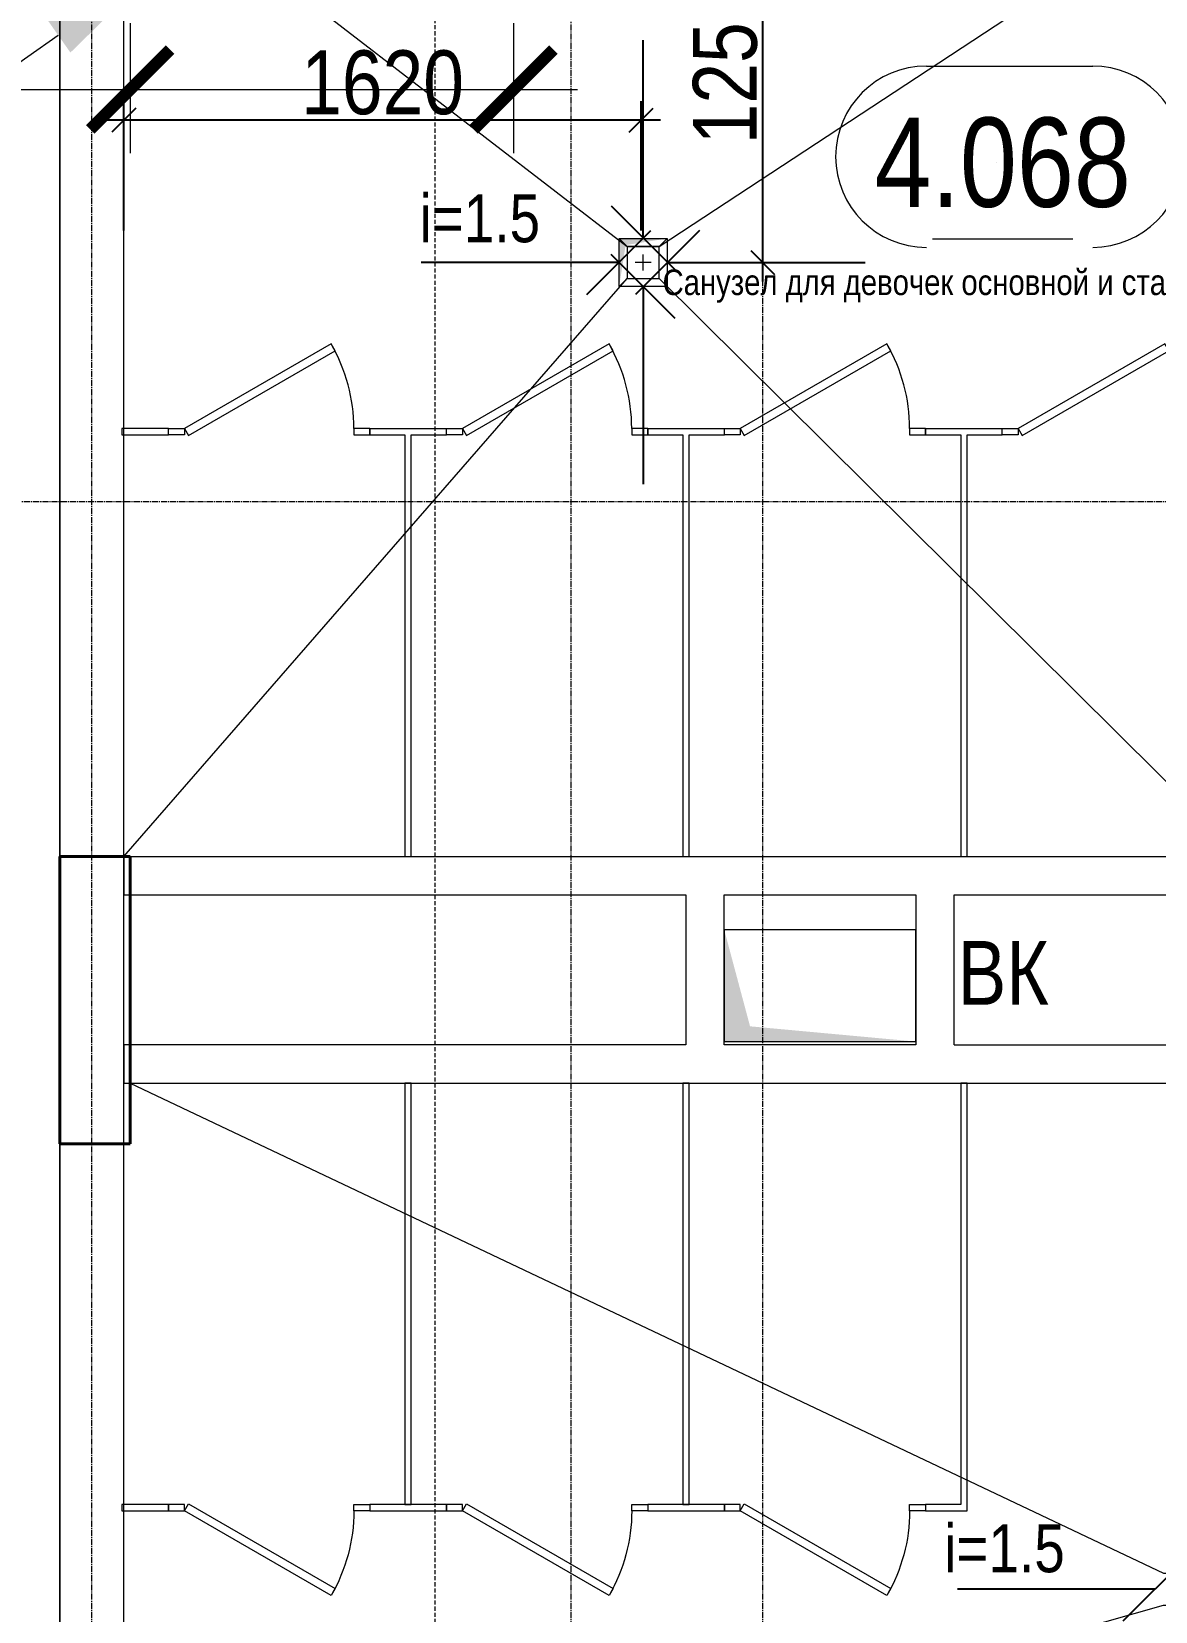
# Model space of a CAD drawing. Header units: millimetres. Extents: x -65509 to 912790, y 446 to 713294.
# Drawn here: x 483912 to 487430, y 521408 to 526356 of the extents above; entities that cross this region are included whole.
import ezdxf
from ezdxf import colors
from ezdxf.entities.mleader import LeaderData, LeaderLine
from ezdxf.enums import TextEntityAlignment as Align
from ezdxf.math import Vec2, Vec3

# ---------------------------------------------------------------- set-up
doc = ezdxf.new("R2010")
doc.units = ezdxf.units.MM
for name, pattern in [('CENTER2', [28.575, 19.05, -3.175, 3.175, -3.175]), ('DASHED', [19.05, 12.7, -6.35]), ('HIDDEN2', [4.7625, 3.175, -1.5875])]:
    doc.linetypes.add(name, pattern=pattern)
doc.layers.get('Defpoints').update_dxf_attribs({"color": 250})
for name, color, linetype, lineweight in [('АР_Area', 250, 'Continuous', 5), ('АР_Колонны', 250, 'Continuous', 30), ('АР_Размеры обшивки', 250, 'Continuous', 5), ('АР_Разрезы марка', 7, 'Continuous', 13), ('АР_Стены ГКЛ', 250, 'Continuous', 15), ('АР_Стены ЖБ', 250, 'Continuous', 35), ('АР_Стены кирпич', 250, 'Continuous', 20), ('АР_Стены ПЕНОблок', 250, 'Continuous', 20), ('АР_Утеплитель', 250, 'Continuous', 0), ('ВК_Шахты', 250, 'Continuous', 9), ('Двери кабины', 250, 'Continuous', 0), ('КМ_Фахверки', 250, 'Continuous', 25), ('Размеры зашивки ГКЛ', 250, 'Continuous', 0), ('РД_Оси_100', 250, 'Continuous', 0), ('РД_Разуклонка к трапам', 124, 'Continuous', 0)]:
    doc.layers.add(name, color=color, linetype=linetype, lineweight=lineweight)
doc.styles.add('style1', font='ARIALN.TTF')
doc.dimstyles.new('Dim200_ареал', dxfattribs={"dimscale": 100, "dimtxt": 5, "dimasz": 2.5, "dimexe": 2, "dimexo": 2, "dimgap": 1, "dimtad": 1, "dimzin": 12, "dimdsep": 46, "dimtxsty": 'style1', "dimblk": 'ARCHTICK', "dimcen": 3, "dimdle": 2, "dimclrd": 256, "dimclre": 256, "dimaunit": 1, "dimadec": 0, "dimazin": 3, "dimtfac": 1, "dimtmove": 1, "dimatfit": 3, "dimldrblk": 'OPEN30', "dimfxl": 5, "dimfxlon": 1, "dimtolj": 1, "dimtzin": 0, "dimlwd": 9, "dimlwe": 9, "dimarcsym": 0})
doc.dimstyles.new('scale_100', dxfattribs={"dimtxt": 250, "dimasz": 125, "dimexe": 60, "dimexo": 100, "dimgap": 30, "dimtad": 1, "dimdec": 0, "dimdsep": 46, "dimtxsty": 'style1', "dimblk": 'OBLIQUE', "dimcen": 150, "dimdle": 60, "dimclrd": 256, "dimclre": 256, "dimclrt": 256, "dimadec": 0, "dimazin": 0, "dimtfac": 1, "dimtdec": 0, "dimtmove": 1, "dimatfit": 3, "dimldrblk": 'OBLIQUE', "dimfxl": 1, "dimtolj": 1, "dimtzin": 0, "dimarcsym": 0})
doc.dimstyles.new('scale_50', dxfattribs={"dimtxt": 150, "dimasz": 75, "dimexe": 60, "dimexo": 100, "dimgap": 15, "dimtad": 1, "dimdec": 0, "dimdsep": 46, "dimtxsty": 'style1', "dimblk": 'OBLIQUE', "dimblk1": 'ARCHTICK', "dimblk2": 'OBLIQUE', "dimcen": 75, "dimdle": 60, "dimclrd": 256, "dimclre": 256, "dimclrt": 256, "dimadec": 0, "dimazin": 0, "dimtfac": 1, "dimtdec": 0, "dimtmove": 1, "dimatfit": 3, "dimldrblk": 'OBLIQUE', "dimfxl": 1, "dimtolj": 1, "dimtzin": 0, "dimarcsym": 0})

# ---------------------------------------------------------------- blocks, each defined once
blk = doc.blocks.new('otv')
at = {"linetype": 'Continuous'}
blk.add_lwpolyline([(0, -1), (0, 0), (1, 0), (1, -1)], close=True, dxfattribs=at)
blk.add_solid([(0, -1), (0, 0), (0.1346, -0.1366), (1, 0)], dxfattribs=at)
blk = doc.blocks.new('СОШ_2200_АР_ОСИ_М100_28.05.24')
at = {"layer": 'РД_Оси_100', "linetype": 'CENTER2'}
for p, q in [((94500, -6155), (94500, 139938.679)), ((96000, -6155), (96000, 139938.679)), ((119910, 18600), (94200, 18600))]:
    blk.add_line(p, q, dxfattribs=at)
blk.add_lwpolyline([(96600, -6155), (96600, 139938.679)], dxfattribs=at)
blk = doc.blocks.new('_Oblique')
at = {"color": 0, "linetype": 'ByBlock', "lineweight": -2}
blk.add_line((-0.5, -0.5), (0.5, 0.5), dxfattribs=at)
blk = doc.blocks.new('A$Cd7e03b91')
at = {"layer": 'РД_Разуклонка к трапам', "lineweight": 0}
for p, q in [((-100, 100), (-150, 150)), ((100, 100), (150, 150)), ((-50, 0), (50, 0)), ((0, -50), (0, 50)), ((-100, -100), (-150, -150)), ((100, -100), (150, -150))]:
    blk.add_line(p, q, dxfattribs=at)
blk.add_lwpolyline([(-100, 100), (100, 100), (100, -100), (-100, -100), (-100, 100)], dxfattribs=at)
blk.add_lwpolyline([(-100, 100), (100, 100), (100, -100), (-100, -100), (-100, 100)], dxfattribs=at)
blk = doc.blocks.new('*D835')
at = {"layer": 'Defpoints', "color": 0, "lineweight": 25, "ltscale": 2, "transparency": 16777216}
for p in [(485826.7, 526883.3), (486200.9, 526883.3), (485826.7, 525633.3)]:
    blk.add_point(p, dxfattribs=at)
at = {"layer": 'РД_Разуклонка к трапам', "lineweight": -2, "ltscale": 2, "transparency": 16777216}
for p, q in [((486200.9, 525573.3), (486200.9, 526943.3)), ((485926.7, 526883.3), (486260.9, 526883.3)), ((485926.7, 525633.3), (486260.9, 525633.3))]:
    blk.add_line(p, q, dxfattribs=at)
at = {"layer": 'РД_Разуклонка к трапам', "lineweight": -2, "ltscale": 2, "transparency": 16777216, "xscale": 75, "yscale": 75, "zscale": 75}
for p, rotation in [((486200.9, 526883.3), 90), ((486200.9, 525633.3), 270)]:
    blk.add_blockref('_Oblique', p, dxfattribs=dict(at, rotation=rotation))
at = {"layer": 'РД_Разуклонка к трапам', "ltscale": 2, "transparency": 16777216, "insert": (486083.8, 526258.3), "char_height": 200, "attachment_point": 5, "rotation": 90, "style": 'style1'}
blk.add_mtext('\\A1;1250', dxfattribs=at)
blk = doc.blocks.new('_ArchTick')
at = {"color": 0, "linetype": 'ByBlock', "const_width": 0.15}
blk.add_lwpolyline([(-0.5, -0.5), (0.5, 0.5)], dxfattribs=at)
blk = doc.blocks.new('*D802')
at = {"layer": 'Defpoints', "color": 0, "lineweight": 25, "ltscale": 2, "transparency": 16777216}
for p in [(484200.9, 526079.1), (484200.9, 525633.3), (485820.7, 525633.3)]:
    blk.add_point(p, dxfattribs=at)
at = {"layer": 'РД_Разуклонка к трапам', "lineweight": -2, "ltscale": 2, "transparency": 16777216}
for p, q in [((484200.9, 525733.3), (484200.9, 526139.1)), ((485820.7, 525733.3), (485820.7, 526139.1)), ((485880.7, 526079.1), (484140.9, 526079.1))]:
    blk.add_line(p, q, dxfattribs=at)
at = {"layer": 'РД_Разуклонка к трапам', "lineweight": -2, "ltscale": 2, "transparency": 16777216, "xscale": 75, "yscale": 75, "zscale": 75, "rotation": 180}
blk.add_blockref('_Oblique', (484200.9, 526079.1), dxfattribs=at)
at = {"layer": 'РД_Разуклонка к трапам', "lineweight": -2, "ltscale": 2, "transparency": 16777216, "xscale": 75, "yscale": 75, "zscale": 75}
blk.add_blockref('_Oblique', (485820.7, 526079.1), dxfattribs=at)
at = {"layer": 'РД_Разуклонка к трапам', "ltscale": 2, "transparency": 16777216, "insert": (485010.8, 526196.2), "char_height": 200, "attachment_point": 5, "style": 'style1'}
blk.add_mtext('\\A1;1620', dxfattribs=at)
blk = doc.blocks.new('*D746')
at = {"layer": 'Defpoints', "color": 0, "lineweight": 25, "transparency": 16777216}
for p in [(484220.9, 526583.3), (485420.9, 526583.3), (485420.9, 526175.3)]:
    blk.add_point(p, dxfattribs=at)
at = {"layer": 'АР_Размеры обшивки', "lineweight": 9, "transparency": 16777216}
for p, q in [((484220.9, 526383.3), (484220.9, 525975.3)), ((485420.9, 526383.3), (485420.9, 525975.3)), ((481714.6, 526175.3), (484220.9, 526175.3)), ((484020.9, 526175.3), (485620.9, 526175.3))]:
    blk.add_line(p, q, dxfattribs=at)
at = {"layer": 'АР_Размеры обшивки', "lineweight": 9, "transparency": 16777216, "xscale": 250, "yscale": 250, "zscale": 250, "rotation": 180}
blk.add_blockref('_ArchTick', (484220.9, 526175.3), dxfattribs=at)
at = {"layer": 'АР_Размеры обшивки', "lineweight": 9, "transparency": 16777216, "xscale": 250, "yscale": 250, "zscale": 250}
blk.add_blockref('_ArchTick', (485420.9, 526175.3), dxfattribs=at)
at = {"layer": 'АР_Размеры обшивки', "color": 0, "transparency": 16777216, "insert": (482406.9, 526530.6), "char_height": 500, "attachment_point": 5, "style": 'style1'}
blk.add_mtext('\\A1;1200', dxfattribs=at)
blk = doc.blocks.new('_Open30')
at = {"color": 0, "linetype": 'ByBlock', "lineweight": -2}
for p, q in [((-1, 0.268), (0, 0)), ((0, 0), (-1, -0.268)), ((0, 0), (-1, 0))]:
    blk.add_line(p, q, dxfattribs=at)
blk = doc.blocks.new('MOK-МаркаПом_овал_ареал')
for p, q in [((-2.986, 3.764), (3.522, 3.764)), ((-2.75, -3), (2.75, -3))]:
    blk.add_line(p, q)
for centre, radius, start, end in [((-2.986, 0.215), 3.55, 90, 270), ((3.522, 0.215), 3.55, 270, 90), ((-7.411, 0), 7.161, 0, 0.00095)]:
    blk.add_arc(centre, radius, start, end)
at = {"color": 0, "style": 'style1'}
blk.add_attdef('АР-ПОМЕЩЕНИЕ:НОМЕР', text='', height=3, dxfattribs=at).set_placement((0.261, 0), align=Align.MIDDLE)

msp = doc.modelspace()

# ---------------------------------------------------------------- linework, layer by layer
at = {"layer": 'АР_Колонны', "linetype": 'HIDDEN2', "lineweight": 25}
for p, q in [((484000.882, 523773.318), (484220.882, 523773.318)), ((484000.882, 522873.318), (484000.882, 523773.318)), ((484220.882, 523773.318), (484220.882, 522873.318)), ((484220.882, 522873.318), (484000.882, 522873.318))]:
    msp.add_line(p, q, dxfattribs=at)
at = {"layer": 'АР_Колонны', "linetype": 'Continuous', "lineweight": 35}
for p, q in [((484220.882, 523773.318), (484000.882, 523773.318)), ((484000.882, 523773.318), (484000.882, 522873.318)), ((484220.882, 522873.318), (484220.882, 523773.318)), ((484000.882, 522873.318), (484220.882, 522873.318))]:
    msp.add_line(p, q, dxfattribs=at)
at = {"layer": 'АР_Разрезы марка', "linetype": 'DASHED', "lineweight": 0}
msp.add_lwpolyline([(487187.962, 644536.098), (487187.962, 606919.885), (485174.99, 606919.885), (485174.99, 504313.634)], dxfattribs=at)
at = {"layer": 'АР_Стены ГКЛ', "linetype": 'Continuous', "lineweight": 15}
for p, q in [((484340.882, 525113.318), (484194.906, 525113.318)), ((484194.906, 525113.318), (484194.906, 525093.318)), ((484194.906, 525093.318), (484340.882, 525093.318)), ((484340.882, 525093.318), (484340.882, 525113.318)), ((484970.882, 525113.318), (485210.882, 525113.318)), ((484970.882, 525113.318), (484970.882, 525093.318)), ((484970.882, 525093.318), (485080.882, 525093.318)), ((485080.882, 525093.318), (485080.882, 523773.318)), ((485100.882, 523773.318), (485100.882, 525093.318)), ((485100.882, 525093.318), (485210.882, 525093.318)), ((485210.882, 525093.318), (485210.882, 525113.318)), ((485840.882, 525113.318), (486080.882, 525113.318)), ((485840.882, 525113.318), (485840.882, 525093.318)), ((485840.882, 525093.318), (485950.882, 525093.318)), ((485950.882, 525093.318), (485950.882, 523773.318)), ((485970.882, 523773.318), (485970.882, 525093.318)), ((485970.882, 525093.318), (486080.882, 525093.318)), ((486080.882, 525093.318), (486080.882, 525113.318)), ((486710.882, 525113.318), (486950.882, 525113.318)), ((486710.882, 525113.318), (486710.882, 525093.318)), ((486710.882, 525093.318), (486820.882, 525093.318)), ((486820.882, 525093.318), (486820.882, 523773.318)), ((486840.882, 523773.318), (486840.882, 525093.318)), ((486840.882, 525093.318), (486950.882, 525093.318)), ((486950.882, 525093.318), (486950.882, 525113.318)), ((485080.882, 523773.318), (485100.882, 523773.318)), ((485950.882, 523773.318), (485970.882, 523773.318)), ((486820.882, 523773.318), (486840.882, 523773.318)), ((485100.882, 523063.318), (485080.882, 523063.318)), ((485080.882, 523063.318), (485080.882, 521743.318)), ((485100.882, 521743.318), (485100.882, 523063.318)), ((485970.882, 523063.318), (485950.882, 523063.318)), ((485950.882, 523063.318), (485950.882, 521743.318)), ((485970.882, 521743.318), (485970.882, 523063.318)), ((486840.882, 523063.318), (486820.882, 523063.318)), ((486820.882, 523063.318), (486820.882, 521743.318)), ((486840.882, 521723.318), (486840.882, 523063.318)), ((484194.906, 521743.318), (484194.906, 521723.318)), ((484340.882, 521743.318), (484194.906, 521743.318)), ((484194.906, 521723.318), (484340.882, 521723.318)), ((484340.882, 521723.318), (484340.882, 521743.318)), ((484970.882, 521743.318), (484970.882, 521723.318)), ((485210.882, 521743.318), (484970.882, 521743.318)), ((484970.882, 521723.318), (485210.882, 521723.318)), ((485080.882, 521743.318), (485100.882, 521743.318)), ((485210.882, 521723.318), (485210.882, 521743.318)), ((485840.882, 521743.318), (485840.882, 521723.318)), ((486080.882, 521743.318), (485840.882, 521743.318)), ((485840.882, 521723.318), (486080.882, 521723.318)), ((485950.882, 521743.318), (485970.882, 521743.318)), ((486080.882, 521723.318), (486080.882, 521743.318)), ((486710.882, 521743.318), (486710.882, 521723.318)), ((486820.882, 521743.318), (486710.882, 521743.318)), ((486710.882, 521723.318), (486840.882, 521723.318))]:
    msp.add_line(p, q, dxfattribs=at)
at = {"layer": 'АР_Стены ЖБ', "linetype": 'Continuous', "lineweight": 40}
for p, q in [((484220.882, 523773.318), (484000.882, 523773.318)), ((484000.882, 523773.318), (484000.882, 522873.318)), ((484220.882, 522873.318), (484220.882, 523773.318)), ((484000.882, 522873.318), (484220.882, 522873.318))]:
    msp.add_line(p, q, dxfattribs=at)
at = {"layer": 'АР_Стены кирпич', "linetype": 'Continuous', "lineweight": 20}
for p, q in [((484200.882, 523773.318), (488180.882, 523773.318)), ((484200.882, 523773.318), (484200.882, 523653.318)), ((484200.882, 523653.318), (485960.591, 523653.318)), ((485960.591, 523653.318), (485960.591, 523183.318)), ((486080.591, 523653.318), (486680.369, 523653.318)), ((486080.591, 523183.318), (486080.591, 523653.318)), ((486680.369, 523653.318), (486680.369, 523183.318)), ((486800.369, 523653.318), (489480.882, 523653.318)), ((486800.369, 523183.318), (486800.369, 523653.318)), ((485960.591, 523183.318), (484200.882, 523183.318)), ((484200.882, 523183.318), (484200.882, 523063.318)), ((486680.369, 523183.318), (486080.591, 523183.318)), ((486800.369, 523183.318), (488760.882, 523183.318)), ((484200.882, 523063.318), (488390.883, 523063.318))]:
    msp.add_line(p, q, dxfattribs=at)
at = {"layer": 'АР_Стены ПЕНОблок', "linetype": 'Continuous', "lineweight": 20}
for p, q in [((484000.882, 527683.318), (484000.882, 520383.318)), ((484200.882, 520383.318), (484200.882, 527683.318))]:
    msp.add_line(p, q, dxfattribs=at)
at = {"layer": 'АР_Утеплитель', "linetype": 'Continuous', "lineweight": 0}
msp.add_line((484000.882, 520383.318), (484000.882, 527683.318), dxfattribs=at)
at = {"layer": 'Двери кабины', "linetype": 'Continuous', "lineweight": 0}
for points in [[(484390.882, 525113.318), (484403.382, 525091.667), (484862.375, 525356.668), (484849.875, 525378.318)], [(485260.882, 525113.318), (485273.382, 525091.668), (485732.375, 525356.668), (485719.875, 525378.318)], [(486130.882, 525113.318), (486143.382, 525091.668), (486602.375, 525356.668), (486589.875, 525378.318)], [(487000.882, 525113.318), (487013.382, 525091.668), (487472.375, 525356.668), (487459.875, 525378.318)], [(484390.882, 525093.318), (484340.882, 525093.318), (484340.882, 525113.318), (484390.882, 525113.318)], [(484920.882, 525093.318), (484970.882, 525093.318), (484970.882, 525113.318), (484920.882, 525113.318)], [(485260.882, 525093.318), (485210.882, 525093.318), (485210.882, 525113.318), (485260.882, 525113.318)], [(485790.882, 525093.318), (485840.882, 525093.318), (485840.882, 525113.318), (485790.882, 525113.318)], [(486130.882, 525093.318), (486080.882, 525093.318), (486080.882, 525113.318), (486130.882, 525113.318)], [(486660.882, 525093.318), (486710.882, 525093.318), (486710.882, 525113.318), (486660.882, 525113.318)], [(487000.882, 525093.318), (486950.882, 525093.318), (486950.882, 525113.318), (487000.882, 525113.318)], [(484390.882, 521743.318), (484340.882, 521743.318), (484340.882, 521723.318), (484390.882, 521723.318)], [(484390.882, 521723.318), (484403.382, 521744.969), (484862.375, 521479.969), (484849.875, 521458.318)], [(484920.882, 521743.318), (484970.882, 521743.318), (484970.882, 521723.318), (484920.882, 521723.318)], [(485260.882, 521743.318), (485210.882, 521743.318), (485210.882, 521723.318), (485260.882, 521723.318)], [(485260.882, 521723.318), (485273.382, 521744.969), (485732.375, 521479.969), (485719.875, 521458.318)], [(485790.882, 521743.318), (485840.882, 521743.318), (485840.882, 521723.318), (485790.882, 521723.318)], [(486130.882, 521743.318), (486080.882, 521743.318), (486080.882, 521723.318), (486130.882, 521723.318)], [(486130.882, 521723.318), (486143.382, 521744.969), (486602.375, 521479.969), (486589.875, 521458.318)], [(486660.882, 521743.318), (486710.882, 521743.318), (486710.882, 521723.318), (486660.882, 521723.318)]]:
    msp.add_lwpolyline(points, close=True, dxfattribs=at)
for centre in [(484390.882, 525113.318), (485260.882, 525113.318), (486130.882, 525113.318)]:
    msp.add_arc(centre, 530, 0.000001, 30.000001, dxfattribs=at)
at = {"layer": 'Двери кабины', "linetype": 'Continuous', "lineweight": 0, "extrusion": (0, 0, -1)}
for centre in [(-484390.882, 521723.318), (-485260.882, 521723.318), (-486130.882, 521723.318)]:
    msp.add_arc(centre, 530, 180.000001, 210.000001, dxfattribs=at)
at = {"layer": 'КМ_Фахверки', "lineweight": 5}
msp.add_lwpolyline([(484000.882, 574858.318), (455400.882, 574858.318), (455400.882, 519883.318), (484000.882, 519883.318), (484000.882, 574858.318)], dxfattribs=at)
at = {"layer": 'РД_Разуклонка к трапам', "ltscale": 2}
for points in [[(484220.882, 526883.318), (485776.657, 525683.318), (485876.657, 525683.318), (487700.882, 526883.318)], [(484200.882, 523773.318), (485776.657, 525583.318), (485876.657, 525583.318), (487700.882, 523773.318)], [(484220.882, 523063.318), (487455.882, 521528.445), (487555.882, 521528.445), (488390.883, 523063.318)], [(484200.882, 520503.318), (487455.882, 521428.445), (487555.882, 521428.445), (488390.882, 520503.318)]]:
    msp.add_lwpolyline(points, dxfattribs=at)

# ---------------------------------------------------------------- block references
at = {"layer": 'АР_Area', "linetype": 'Continuous', "lineweight": 5}
ref = msp.add_blockref('MOK-МаркаПом_овал_ареал', (486952.26, 525947.524), dxfattribs=dict(at, xscale=80, yscale=80, zscale=80))
ref.add_attrib('АР-ПОМЕЩЕНИЕ:НОМЕР', '4.068', dxfattribs={"layer": '0', "color": 0, "height": 280, "style": 'style1'}).set_placement((486952.26, 525947.524), align=Align.MIDDLE)
ref.add_attrib('АР-ПОМЕЩЕНИЕ:НАИМЕНОВАНИЕ', 'Санузел для девочек основной и старшей школы', dxfattribs={"layer": 'Defpoints', "color": 2, "height": 80, "style": 'style1'}).set_placement((486944.728, 525562.41), align=Align.MIDDLE)
at = {"layer": 'ВК_Шахты', "xscale": 150, "yscale": 150}
msp.add_blockref('otv', (485751.657, 525708.319), dxfattribs=at)
at = {"layer": 'ВК_Шахты', "xscale": -600, "yscale": 350, "rotation": 180}
msp.add_blockref('otv', (486080.591, 523193.176), dxfattribs=at)
at = {"layer": 'РД_Оси_100'}
msp.add_blockref('СОШ_2200_АР_ОСИ_М100_28.05.24', (389600.882, 506283.318), dxfattribs=at)
at = {"layer": 'РД_Разуклонка к трапам', "ltscale": 2, "xscale": -0.5000000000000002, "yscale": 0.5000000000000002, "zscale": 0.5}
msp.add_blockref('A$Cd7e03b91', (485826.657, 525633.318), dxfattribs=at)

# ---------------------------------------------------------------- texts
at = {"layer": 'ВК_Шахты', "insert": (486953.882, 523408.318), "char_height": 200, "width": 500.00023, "attachment_point": 5, "style": 'style1'}
msp.add_mtext('ВК', dxfattribs=at)
at = {"layer": 'РД_Разуклонка к трапам', "ltscale": 2, "char_height": 150, "width": 2174.53625, "attachment_point": 2, "line_spacing_factor": 1.149209, "style": 'style1'}
for insert in [(485315.427, 525846.707), (486958.094, 521681.179)]:
    msp.add_mtext('i=1.5', dxfattribs=dict(at, insert=insert))

# ---------------------------------------------------------------- dimensions: what is measured, and where the dimension line sits
at = {"layer": 'АР_Размеры обшивки'}
dim = msp.add_linear_dim(base=(485420.882, 526175.318), p1=(484220.882, 526583.318), p2=(485420.882, 526583.318), dimstyle='Dim200_ареал', override={"dimdec": 0}, dxfattribs=at)
dim.commit()
dim.dimension.update_dxf_attribs({"geometry": '*D746', "text_midpoint": (482406.882, 526334.266), "dimtype": 160})
at = {"layer": 'РД_Разуклонка к трапам', "ltscale": 2}
dim = msp.add_linear_dim(base=(486200.882, 526883.318), p1=(485826.657, 525633.318), p2=(485826.657, 526883.318), angle=90, dimstyle='scale_50', override={"dimtxt": 200}, dxfattribs=at)
dim.commit()
dim.dimension.update_dxf_attribs({"geometry": '*D835', "text_midpoint": (486083.767, 526258.318)})
dim = msp.add_linear_dim(base=(484200.882, 526079.121), p1=(485820.657, 525633.318), p2=(484200.882, 525633.318), dimstyle='scale_50', override={"dimtxt": 200}, dxfattribs=at)
dim.commit()
dim.dimension.update_dxf_attribs({"geometry": '*D802', "text_midpoint": (485010.769, 526196.236)})

# ---------------------------------------------------------------- leaders
at = {"layer": 'Размеры зашивки ГКЛ'}
ml = msp.add_multileader_mtext('Standard', dxfattribs=at)
ml.set_content('\\pxsm1;Тип 9 ', color=(0, 0, 138), style='style1')
ml.set_leader_properties(color=256, linetype='ByLayer', lineweight=9)
ml.build(insert=Vec2(0, 0))
ml.multileader.update_dxf_attribs({"has_dogleg": 0, "text_left_attachment_type": 6, "text_right_attachment_type": 6, "text_bottom_attachment_type": 10, "dogleg_length": 25, "arrow_head_size": 400})
ctx = ml.context
ctx.base_point, ctx.char_height, ctx.arrow_head_size, ctx.landing_gap_size, ctx.plane_origin = Vec3(481577.193, 525513.318), 400, 400, 50, Vec3(470940.678, 533545.031)
ctx.left_attachment, ctx.right_attachment, ctx.top_attachment = 6, 6, 10
notes = []
notes.append((ctx, [(1, (1, 1, 0), (482836.709, 525513.318), (-1, 0), 25, [(1, [(484323.148, 526574.466)], 0, [])])]))
ctx.mtext.insert, ctx.mtext.width, ctx.mtext.defined_height, ctx.mtext.line_spacing_factor, ctx.mtext.flow_direction = Vec3(481627.193, 525993.318), 1668.44707, 600, 0.3, 5
at = {"layer": 'РД_Разуклонка к трапам', "ltscale": 2}
for points in [[(485826.708, 525710.391), (485826.708, 526329.67)], [(485750.625, 525633.318), (485131.346, 525633.318)], [(485902.689, 525633.318), (486521.968, 525633.318)], [(485826.708, 525558.327), (485826.708, 524939.048)], [(487429.85, 521478.445), (486810.571, 521478.445)]]:
    msp.add_leader(points, dimstyle='scale_100', override={"dimasz": 200, "dimgap": 30, "dimtad": 0}, dxfattribs=at)
for ctx, leaders in notes:
    for number, flags, end, landing, length, lines in leaders:
        leader = LeaderData()
        leader.index, (leader.has_last_leader_line, leader.has_dogleg_vector, leader.attachment_direction) = number, flags
        leader.last_leader_point, leader.dogleg_vector, leader.dogleg_length = Vec3(end), Vec3(landing), length
        for number, points, colour, breaks in lines:
            line = LeaderLine()
            line.index, line.vertices, line.color, line.breaks = number, Vec3.list(points), colors.encode_raw_color(colour), breaks
            leader.lines.append(line)
        ctx.leaders.append(leader)

doc.saveas('drawing.dxf')
